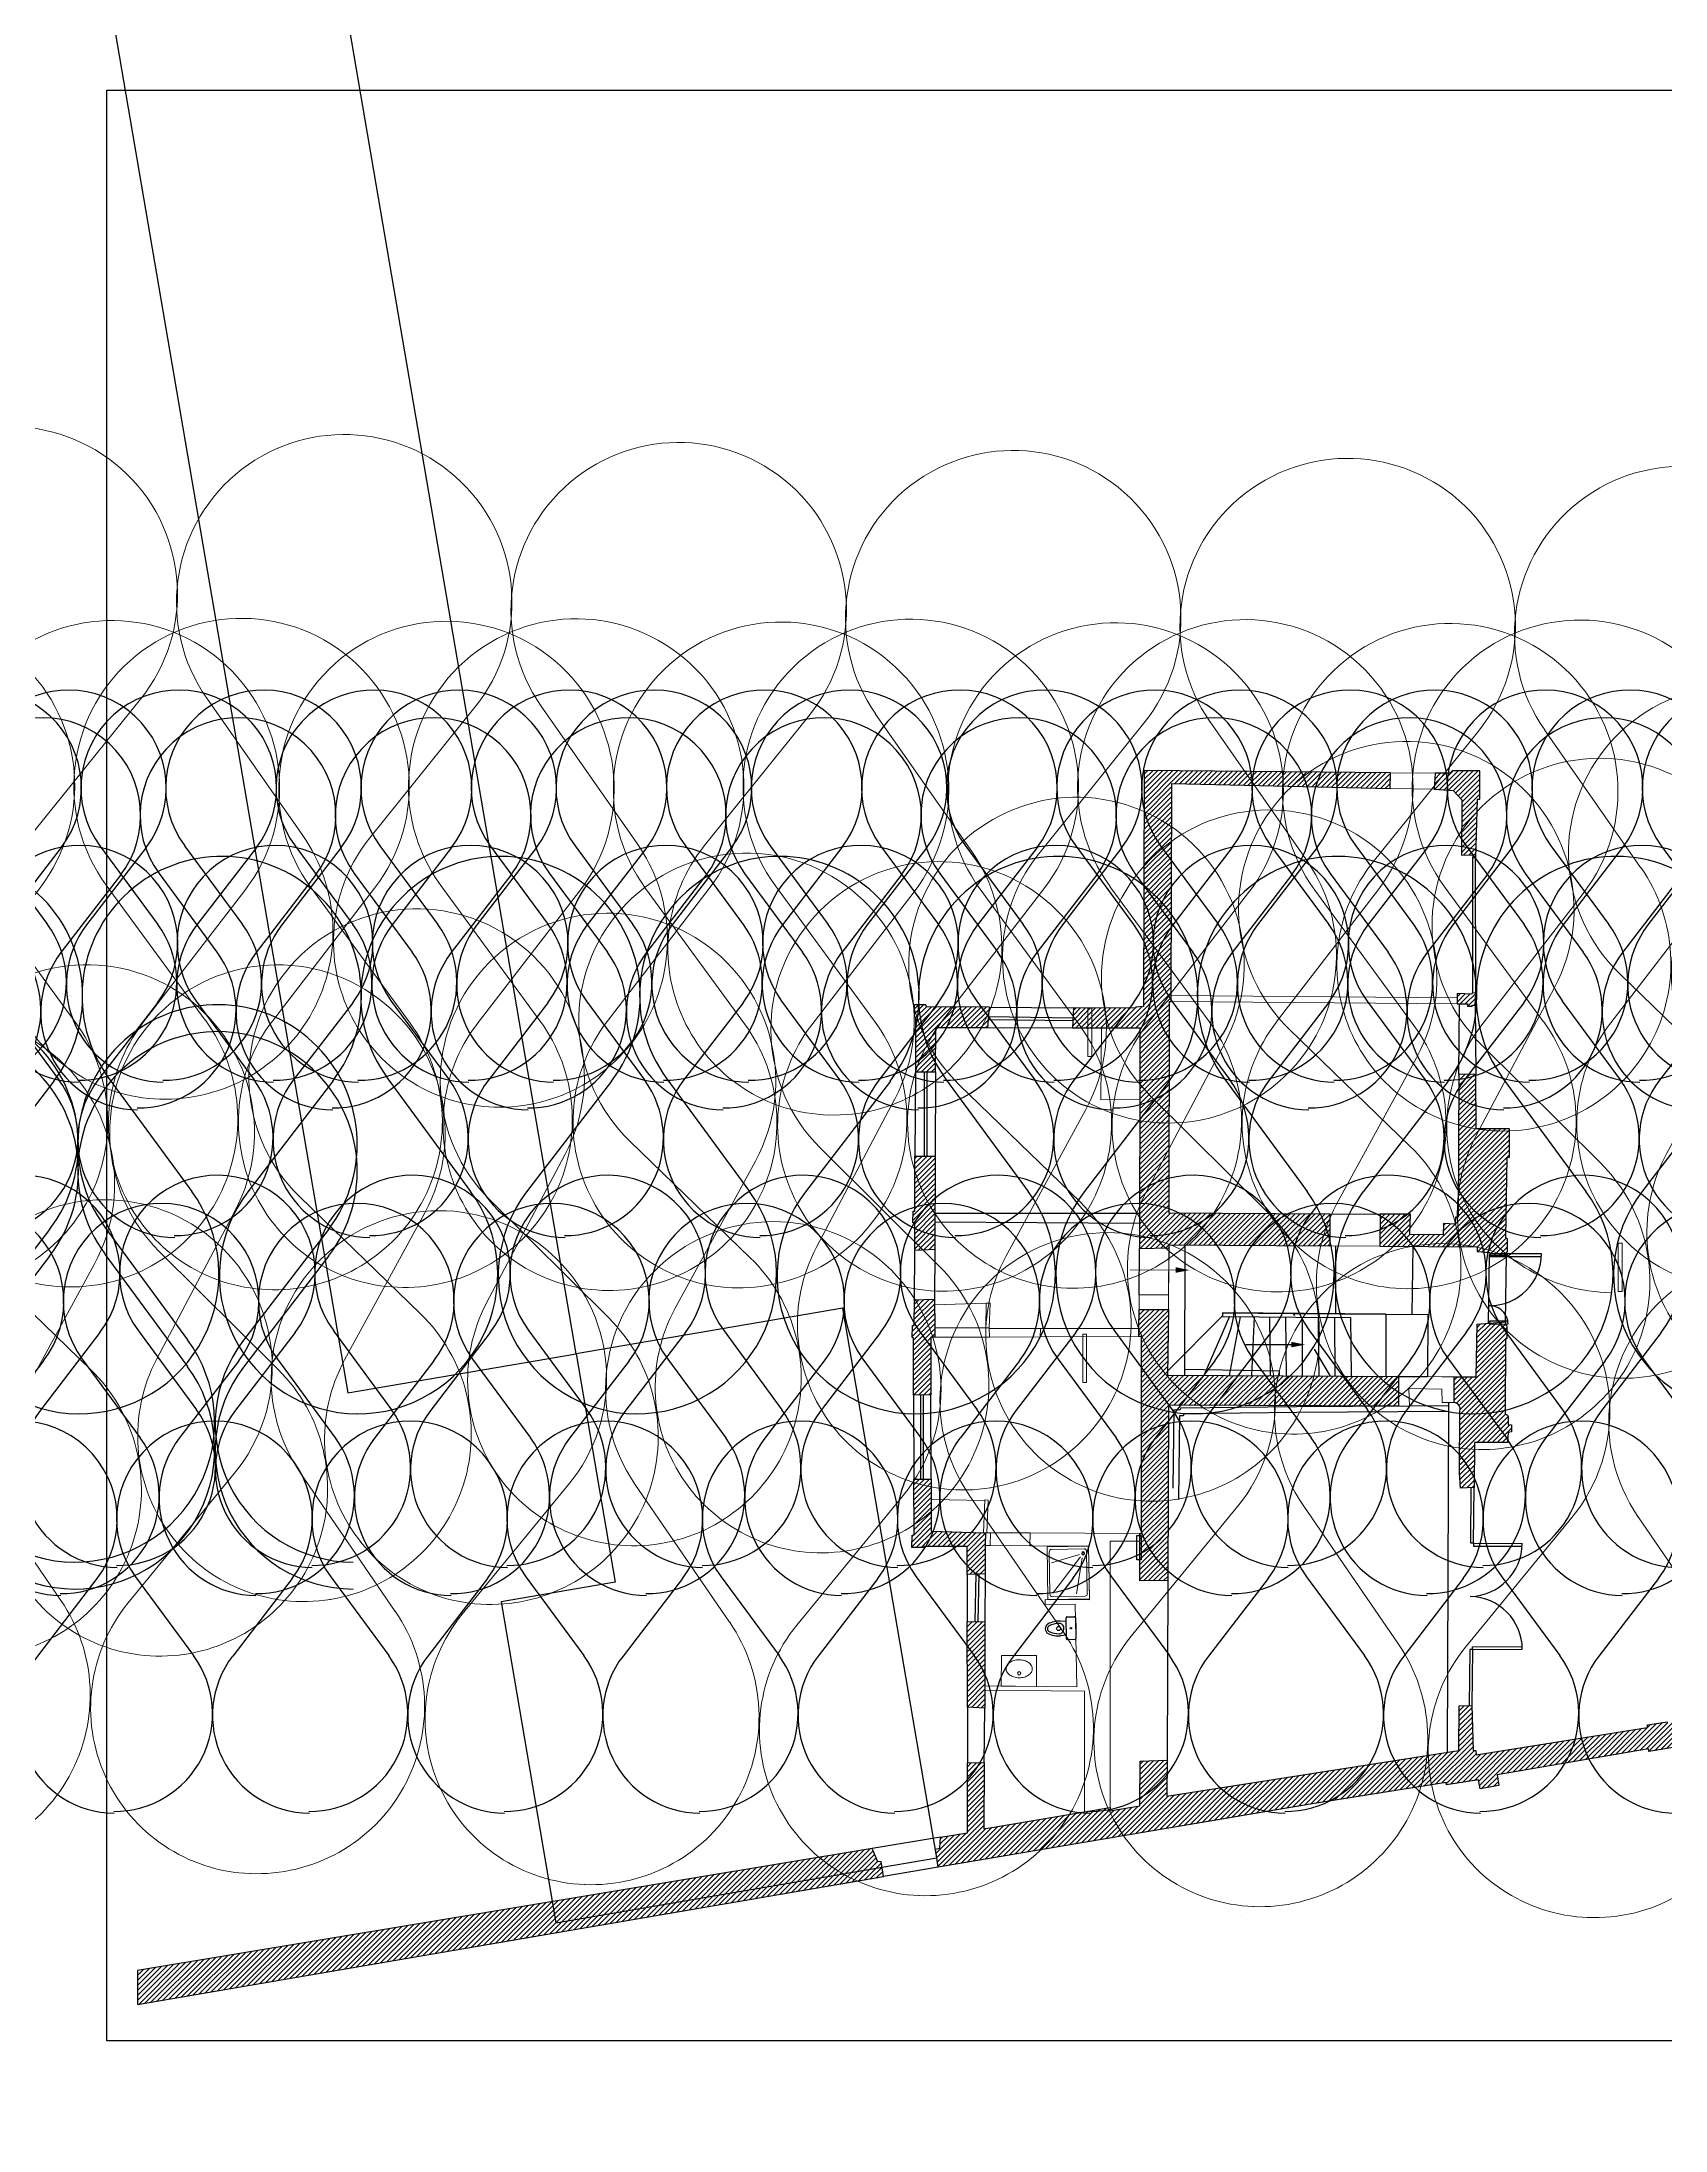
# Model space of a CAD drawing. Header units: metres. Extents: x -305 to 25519, y -357 to 67939.
# Drawn here: x 130.12 to 159.23, y 35.94 to 73.41 of the extents above; entities that cross this region are included whole.
import ezdxf
from ezdxf.enums import TextEntityAlignment as Align

# ---------------------------------------------------------------- set-up
doc = ezdxf.new("R2010")
doc.units = ezdxf.units.M
for name, pattern in [('CACHE', [9.525, 6.35, -3.175]), ('HIDDEN', [0.63, 0.28, -0.35]), ('PROJECTION', [0.3, 0.12, -0.18])]:
    doc.linetypes.add(name, pattern=pattern)
for name, color, linetype in [('010_mur', 2, 'Continuous'), ('020_cloi', 5, 'Continuous'), ('030_menuiserie', 1, 'Continuous'), ('051_plafonds', 4, 'Continuous'), ('070_trait-fin', 4, 'Continuous'), ('077_textes-1', 243, 'Continuous'), ('080_plomb-cvc', 225, 'Continuous'), ('097_traits-fins-005', 4, 'Continuous')]:
    doc.layers.add(name, color=color, linetype=linetype)
doc.layers.add('020_cloisons', color=5, linetype='Continuous', lineweight=5)
doc.layers.add('102_demol', color=10, linetype='Continuous', lineweight=5)
for name, color, linetype, plot in [('090_repères-axes', 230, 'Continuous', False), ('091_surfaces', 60, 'Continuous', False), ('092_surfaces projet', 60, 'Continuous', False)]:
    doc.layers.add(name, color=color, linetype=linetype, plot=plot)
doc.styles.add('BAT-DES', font='arial.ttf', dxfattribs={"width": 0.99, "height": 0.5})
doc.styles.add('clem', font='swissc.ttf')
doc.styles.add('GEO_PIE_DES', font='arial.ttf')
pattern_1 = [(45.214873, (-119.37397, -44.8247), (-0.045069355, 0.044732575), [])]

# ---------------------------------------------------------------- blocks, each defined once
blk = doc.blocks.new('*U1201')
for points in [[(0.05, -0.04218), (0.05, 0), (0, 0), (0, -0.07218), (0.035, -0.07218), (0.035, -0.04218)], [(0.065, -0.07218), (0.035, -0.07218), (0.035, -0.72068), (0.065, -0.72068)]]:
    blk.add_lwpolyline(points, close=True)
blk = doc.blocks.new('Murs porteurs selon geometre projet')
at = {"layer": '010_mur'}
h = blk.add_hatch(dxfattribs=at)
h.set_pattern_fill('ANSI31', color=4, scale=0.02, angle=0.2149)
h.set_pattern_definition(pattern_1)
edge = h.paths.add_edge_path()
edge.add_line((-29.564, 10.841), (-29.572, 14.641))
edge.add_line((-29.572, 14.641), (-29.538, 14.64))
edge.add_line((-29.538, 14.64), (-29.538, 14.75))
edge.add_line((-29.538, 14.75), (-29.541, 18.554))
edge.add_line((-29.541, 18.554), (-25.626, 18.476))
edge.add_line((-25.626, 18.476), (-25.621, 18.758))
edge.add_line((-25.621, 18.758), (-30.04, 18.782))
edge.add_line((-30.04, 18.782), (-30.035, 14.552))
edge.add_line((-30.035, 14.552), (-30.17, 14.54))
edge.add_line((-30.17, 14.54), (-30.176, 14.517))
edge.add_line((-30.176, 14.517), (-31.291, 14.522))
edge.add_line((-31.291, 14.522), (-31.31, 14.165))
edge.add_line((-31.31, 14.165), (-30.789, 14.166))
edge.add_line((-30.789, 14.166), (-30.1, 14.168))
edge.add_line((-30.1, 14.168), (-30.096, 12.878))
edge.add_line((-30.096, 12.878), (-30.091, 10.84))
edge.add_line((-30.091, 10.84), (-29.565, 10.841))
h = blk.add_hatch(dxfattribs=at)
h.set_pattern_fill('ANSI31', color=4, scale=0.02, angle=0.2149)
h.set_pattern_definition(pattern_1)
h.paths.add_polyline_path([(-24.34, 17.288), (-24.139, 17.296), (-24.14, 17.243), (-24.086, 17.239), (-24.061, 18.292), (-24.017, 18.293), (-24.021, 18.8), (-24.517, 18.799), (-24.55, 18.754), (-24.822, 18.757), (-24.836, 18.471), (-24.499, 18.445), (-24.341, 18.282)])
at = {"layer": '010_mur', "lineweight": 5}
h = blk.add_hatch(dxfattribs=at)
h.set_pattern_fill('ANSI31', color=4, scale=0.02, angle=0.2149)
h.set_pattern_definition(pattern_1)
h.paths.add_polyline_path([(-24.412, 14.804), (-24.413, 14.617), (-24.226, 14.617), (-24.226, 14.577), (-24.142, 14.576), (-24.141, 14.596), (-24.088, 14.593), (-24.079, 14.811), (-24.141, 14.816), (-24.146, 14.792)])
at = {"layer": '010_mur'}
h = blk.add_hatch(dxfattribs=at)
h.set_pattern_fill('ANSI31', color=4, scale=0.02, angle=0.2149)
h.set_pattern_definition(pattern_1)
h.paths.add_polyline_path([(-34.122, 13.361), (-33.758, 13.363), (-33.757, 14.161), (-32.824, 14.162), (-32.797, 14.527), (-33.928, 14.532), (-33.939, 14.568), (-34.15, 14.564), (-34.15, 14.346), (-34.121, 14.343)])
h = blk.add_hatch(dxfattribs=at)
h.set_pattern_fill('ANSI31', color=4, scale=0.02, angle=0.2149)
h.set_pattern_definition(pattern_1)
h.paths.add_polyline_path([(-26.681, 10.27), (-26.681, 10.84), (-29.565, 10.841), (-30.091, 10.84), (-30.09, 10.206), (-29.557, 10.222), (-29.556, 10.277)])
h.paths.add_polyline_path([(-25.779, 10.839), (-25.779, 10.266), (-24.033, 10.26), (-24.034, 10.179), (-23.811, 10.161), (-23.813, 10.11), (-23.51, 10.113), (-23.509, 10.157), (-23.489, 10.176), (-23.49, 10.397), (-23.522, 10.424), (-23.506, 11.866), (-23.461, 11.871), (-23.462, 12.38), (-24.061, 12.379), (-24.073, 13.35), (-24.376, 13.355), (-24.381, 10.792), (-24.428, 10.794), (-24.431, 10.666), (-24.643, 10.676), (-24.649, 10.476), (-25.246, 10.476), (-25.233, 10.841)])
h = blk.add_hatch(dxfattribs=at)
h.set_pattern_fill('ANSI31', color=4, scale=0.02, angle=0.2149)
h.set_pattern_definition(pattern_1)
h.paths.add_polyline_path([(-34.122, 10.158), (-34.122, 10.651), (-34.158, 10.652), (-34.151, 10.86), (-34.124, 10.862), (-34.123, 11.851), (-33.76, 11.85), (-33.762, 10.176)])
h = blk.add_hatch(dxfattribs=at)
h.set_pattern_fill('ANSI31', color=4, scale=0.02, angle=0.2149)
h.set_pattern_definition(pattern_1)
h.paths.add_polyline_path([(-33.757, 8.602), (-33.757, 8.77), (-33.763, 9.284), (-34.124, 9.269), (-34.124, 8.81), (-34.154, 8.809), (-34.164, 8.593), (-34.14, 8.591), (-34.133, 7.559), (-33.82, 7.569), (-33.826, 8.601)])
h = blk.add_hatch(dxfattribs=at)
h.set_pattern_fill('ANSI31', color=4, scale=0.02, angle=0.2149)
h.set_pattern_definition(pattern_1)
edge = h.paths.add_edge_path()
edge.add_line((-24.439, 7.927), (-24.044, 7.926))
edge.add_line((-24.044, 7.926), (-24.032, 8.873))
edge.add_line((-24.032, 8.873), (-23.523, 8.915))
edge.add_line((-23.523, 8.915), (-23.524, 8.869))
edge.add_line((-23.524, 8.869), (-23.499, 8.845))
edge.add_line((-23.499, 8.845), (-23.496, 8.618))
edge.add_line((-23.496, 8.618), (-23.521, 8.601))
edge.add_line((-23.521, 8.601), (-23.524, 7.274))
edge.add_arc((-23.49, 7.29), 0.0371, -155.62, -103.1633)
edge.add_arc((-23.507, 7.218), 0.0364, -0.6892, 76.8367, ccw=False)
edge.add_line((-23.47, 7.218), (-23.468, 7.074))
edge.add_line((-23.468, 7.074), (-23.408, 7.067))
edge.add_line((-23.408, 7.067), (-23.41, 6.942))
edge.add_line((-23.41, 6.942), (-23.47, 6.933))
edge.add_line((-23.47, 6.933), (-23.476, 6.751))
edge.add_line((-23.476, 6.751), (-24.072, 6.752))
edge.add_line((-24.072, 6.752), (-24.076, 5.944))
edge.add_line((-24.076, 5.944), (-24.317, 5.932))
edge.add_line((-24.317, 5.932), (-24.337, 6.205))
edge.add_line((-24.337, 6.205), (-24.334, 7.318))
edge.add_arc((-24.451, 7.347), 0.121, -13.8731, 83.5219)
edge.add_line((-24.437, 7.467), (-24.439, 7.927))
h.paths.add_polyline_path([(-30.034, 5.095), (-30.049, 8.63), (-30.094, 8.63), (-30.095, 8.772), (-30.094, 9.112), (-29.568, 9.113), (-29.582, 7.937), (-25.436, 7.929), (-25.434, 7.396), (-28.674, 7.397), (-29.561, 7.397), (-29.562, 4.251), (-30.062, 4.248), (-30.065, 4.957), (-30.066, 5.095)])
h = blk.add_hatch(dxfattribs=at)
h.set_pattern_fill('ANSI31', color=4, scale=0.02, angle=0.2149)
h.set_pattern_definition(pattern_1)
h.paths.add_polyline_path([(-32.836, 5.097), (-32.84, 4.87), (-32.839, 4.359), (-33.158, 4.348), (-33.161, 4.849), (-33.938, 4.849), (-33.94, 4.827), (-34.151, 4.829), (-34.146, 5.052), (-34.115, 5.053), (-34.122, 6.056), (-33.811, 6.054), (-33.805, 5.125), (-32.871, 5.096)])
at = {"layer": '010_mur', "lineweight": 5}
h = blk.add_hatch(dxfattribs=at)
h.set_pattern_fill('ANSI31', color=4, scale=0.02, angle=0.2149)
h.set_pattern_definition(pattern_1)
h.paths.add_polyline_path([(-32.833, 2.275), (-32.835, 1.951), (-33.147, 1.965), (-33.154, 3.502), (-32.838, 3.502), (-32.836, 2.349)])
at = {"layer": '010_mur'}
h = blk.add_hatch(dxfattribs=at)
h.set_pattern_fill('ANSI31', color=4, scale=0.02, angle=0.2149)
h.set_pattern_definition(pattern_1)
h.paths.add_polyline_path([(-11.599, 2.855), (-20.488, 1.338), (-20.491, 1.29), (-20.921, 1.22), (-20.932, 1.268), (-23.643, 0.789), (-23.611, 0.595), (-23.948, 0.535), (-23.976, 0.696), (-24.551, 0.603), (-24.557, 0.646), (-26.922, 0.262), (-33.659, -0.903), (-33.707, -0.584), (-33.628, -0.567), (-33.617, -0.37), (-33.137, -0.289), (-33.143, 0.967), (-32.839, 0.974), (-32.845, -0.215), (-30.582, 0.175), (-30.582, 0.116), (-30.047, 0.208), (-30.044, 1.011), (-29.563, 1.029), (-29.563, 0.385), (-24.331, 1.224), (-24.33, 2.022), (-24.099, 2.032), (-24.071, 1.224), (-24.026, 1.223), (-24.02, 1.146), (-20.946, 1.65), (-20.949, 1.693), (-20.588, 1.751), (-20.582, 1.716), (-11.632, 3.244)])
at = {"layer": '010_mur', "lineweight": 5}
h = blk.add_hatch(dxfattribs=at)
h.set_pattern_fill('ANSI31', color=4, scale=0.02, angle=0.2149)
h.set_pattern_definition([(45.21487, (-119.37397, -44.8247), (-0.045069355, 0.044732575), [])])
h.paths.add_polyline_path([(-48.008, -2.812), (-48.006, -3.424), (-34.638, -1.075), (-34.681, -0.81), (-34.742, -0.816), (-34.846, -0.578)])
at = {"flags": 128}
blk.add_lwpolyline([(-33.763, 9.284), (-33.763, 9.242)], dxfattribs=at)
at = {"linetype": 'CACHE', "flags": 128}
for points in [[(-33.617, -0.37), (-34.846, -0.578)], [(-33.659, -0.903), (-34.638, -1.075)]]:
    blk.add_lwpolyline(points, dxfattribs=at)
at = {"layer": '010_mur', "flags": 128}
for points in [[(-29.564, 10.841), (-29.572, 14.641), (-29.538, 14.64), (-29.538, 14.75), (-29.541, 18.554), (-25.626, 18.476), (-25.621, 18.758), (-30.04, 18.782), (-30.035, 14.552), (-30.17, 14.54), (-30.176, 14.517), (-31.291, 14.522), (-31.31, 14.165), (-30.789, 14.166), (-30.1, 14.168), (-30.096, 12.878), (-30.091, 10.84)], [(-25.779, 10.265), (-24.033, 10.26), (-24.034, 10.179), (-23.811, 10.161), (-23.813, 10.11), (-23.51, 10.113), (-23.509, 10.157), (-23.489, 10.176), (-23.49, 10.397), (-23.522, 10.424), (-23.506, 11.866), (-23.461, 11.871), (-23.462, 12.38), (-24.061, 12.379), (-24.073, 13.35), (-24.376, 13.355), (-24.381, 10.792), (-24.428, 10.794), (-24.431, 10.666), (-24.643, 10.676), (-24.649, 10.476), (-25.246, 10.476), (-25.233, 10.841), (-25.779, 10.839)], [(-34.122, 10.158), (-34.122, 10.651), (-34.158, 10.652), (-34.151, 10.86), (-34.124, 10.862), (-34.123, 11.851), (-33.76, 11.85), (-33.762, 10.176), (-34.122, 10.158)], [(-30.091, 10.84), (-30.09, 10.206), (-29.557, 10.222)], [(-26.679, 10.839), (-29.565, 10.841)], [(-26.679, 10.839), (-26.679, 10.268)], [(-25.779, 10.839), (-25.779, 10.265)], [(-29.557, 10.222), (-29.556, 10.277), (-26.679, 10.268)], [(-34.133, 7.559), (-34.14, 8.591), (-34.164, 8.593), (-34.154, 8.809), (-34.124, 8.81), (-34.124, 9.269), (-33.763, 9.284), (-33.757, 8.77), (-33.757, 8.602), (-33.826, 8.601)], [(-30.034, 5.095), (-30.049, 8.63), (-30.094, 8.63), (-30.095, 8.772), (-30.094, 9.112), (-29.568, 9.113), (-29.582, 7.937), (-25.436, 7.929), (-25.434, 7.396), (-29.561, 7.397), (-29.562, 4.251), (-30.062, 4.248), (-30.065, 4.957), (-30.066, 5.095), (-30.034, 5.095)], [(-33.826, 8.601), (-33.82, 7.569), (-34.133, 7.559)], [(-29.566, 5.12), (-29.561, 5.12)], [(-32.833, 2.275), (-32.835, 1.951), (-33.147, 1.965), (-33.154, 3.502), (-32.838, 3.502), (-32.836, 2.349), (-32.833, 2.275)], [(-20.491, 1.29), (-20.921, 1.22), (-20.932, 1.268), (-23.643, 0.789), (-23.611, 0.595), (-23.948, 0.535), (-23.976, 0.696), (-24.551, 0.603), (-24.557, 0.646), (-26.922, 0.262), (-33.659, -0.903), (-33.707, -0.584), (-33.628, -0.567), (-33.617, -0.37), (-33.137, -0.289), (-33.143, 0.967), (-32.839, 0.974), (-32.845, -0.215), (-30.582, 0.175), (-30.582, 0.116), (-30.047, 0.208), (-30.044, 1.011), (-29.563, 1.029), (-29.563, 0.385), (-24.331, 1.224), (-24.33, 2.022), (-24.099, 2.032), (-24.071, 1.224), (-24.026, 1.223), (-24.02, 1.146), (-20.946, 1.65), (-20.949, 1.693), (-20.588, 1.751)], [(-48.008, -2.812), (-48.006, -3.424), (-34.638, -1.075), (-34.681, -0.81), (-34.742, -0.816), (-34.846, -0.578), (-48.008, -2.812)]]:
    blk.add_lwpolyline(points, dxfattribs=at)
for points in [[(-24.34, 17.288), (-24.139, 17.296), (-24.14, 17.243), (-24.086, 17.239), (-24.061, 18.292), (-24.017, 18.293), (-24.021, 18.8), (-24.517, 18.799), (-24.55, 18.754), (-24.822, 18.757), (-24.836, 18.471), (-24.499, 18.445), (-24.341, 18.282)], [(-24.412, 14.804), (-24.413, 14.617), (-24.226, 14.617), (-24.226, 14.577), (-24.142, 14.576), (-24.141, 14.596), (-24.088, 14.593), (-24.079, 14.811), (-24.141, 14.816), (-24.146, 14.792)], [(-34.122, 13.361), (-33.758, 13.363), (-33.757, 14.161), (-32.824, 14.162), (-32.797, 14.527), (-33.928, 14.532), (-33.939, 14.568), (-34.15, 14.564), (-34.15, 14.346), (-34.121, 14.343)], [(-32.836, 5.097), (-32.84, 4.87), (-32.839, 4.359), (-33.158, 4.348), (-33.161, 4.849), (-33.938, 4.849), (-33.94, 4.827), (-34.151, 4.829), (-34.146, 5.052), (-34.115, 5.053), (-34.122, 6.056), (-33.811, 6.054), (-33.805, 5.125), (-32.871, 5.096)]]:
    blk.add_lwpolyline(points, close=True, dxfattribs=at)
blk.add_lwpolyline([(-24.439, 7.927), (-24.044, 7.926), (-24.032, 8.873), (-23.523, 8.915), (-23.524, 8.869), (-23.499, 8.845), (-23.496, 8.618), (-23.521, 8.601), (-23.524, 7.274, 0.232968), (-23.499, 7.253, -0.351792), (-23.47, 7.218), (-23.468, 7.074), (-23.408, 7.067), (-23.41, 6.942), (-23.47, 6.933), (-23.476, 6.751), (-24.072, 6.752), (-24.076, 5.944), (-24.317, 5.932), (-24.337, 6.205), (-24.334, 7.318, 0.452542), (-24.437, 7.467)], format="xyb", close=True, dxfattribs=at)
at = {"layer": '020_cloi', "flags": 128}
for points in [[(-25.671, 9.046), (-28.595, 9.06), (-28.595, 8.993), (-27.284, 8.986)], [(-28.595, 9.06), (-27.324, 9.054)]]:
    blk.add_lwpolyline(points, dxfattribs=at)
at = {"layer": '020_cloi', "linetype": 'HIDDEN', "ltscale": 2}
blk.add_lwpolyline([(-26.657, 7.931), (-27.324, 9.053)], dxfattribs=at)
at = {"layer": '030_menuiserie', "flags": 128}
for points in [[(-24.132, 14.815), (-24.14, 17.243)], [(-24.079, 14.811), (-24.09, 17.24)], [(-31.303, 14.285), (-32.814, 14.303)], [(-31.303, 14.335), (-32.813, 14.353)], [(-33.955, 11.85), (-33.959, 13.362)], [(-33.905, 11.85), (-33.909, 13.362)], [(-33.996, 6.055), (-34.002, 7.565)], [(-33.946, 6.055), (-33.952, 7.565)], [(-33.001, 4.356), (-33.016, 3.503)], [(-32.951, 4.355), (-32.966, 3.502)]]:
    blk.add_lwpolyline(points, dxfattribs=at)
at = {"layer": '030_menuiserie'}
blk.add_lwpolyline([(-23.481, 8.928), (-23.807, 8.926), (-23.807, 8.876), (-23.477, 8.878, 0.414214), (-23.808, 9.206, 0.414214), (-22.881, 10.14), (-23.811, 10.136), (-23.811, 10.086), (-22.881, 10.09)], format="xyb", dxfattribs=at)
at = {"layer": '051_plafonds', "linetype": 'CACHE', "flags": 128}
for points in [[(-33.761, 10.83), (-30.091, 10.84)], [(-30.091, 10.657), (-33.761, 10.664)], [(-26.566, 9.05), (-26.571, 10.268)], [(-25.191, 10.264), (-25.201, 9.044)], [(-25.671, 9.046), (-24.915, 9.042)], [(-24.915, 9.042), (-24.917, 7.928)], [(-27.284, 8.986), (-26.303, 8.981)], [(-27.173, 8.985), (-27.171, 8.797)], [(-26.883, 8.984), (-26.873, 8.294)], [(-26.587, 8.983), (-26.578, 7.931)], [(-26.303, 8.981), (-26.287, 7.93)], [(-25.436, 7.929), (-24.917, 7.928)], [(-24.539, 7.466), (-24.541, 1.19)]]:
    blk.add_lwpolyline(points, dxfattribs=at)
for points in [[(-24.539, 7.305), (-27.258, 7.277), (-29.28, 7.244), (-29.303, 7.207), (-29.363, 7.21), (-29.39, 4.234, -0.414363), (-29.531, 4.112), (-30.193, 4.115), (-30.192, 4.247)], [(-24.54, 7.407), (-25.24, 7.395), (-27.259, 7.379), (-29.337, 7.345), (-29.358, 7.312), (-29.464, 7.317), (-29.492, 4.24, -0.416183), (-29.525, 4.215), (-30.09, 4.217), (-30.09, 4.247), (-30.192, 4.247)]]:
    blk.add_lwpolyline(points, format="xyb", dxfattribs=at)
at = {"layer": '070_trait-fin', "linetype": 'CACHE'}
for p, q in [((-24.143, 3.034), (-23.199, 3.043)), ((-24.093, 3.085), (-23.2, 3.093))]:
    blk.add_line(p, q, dxfattribs=at)
at = {"layer": '070_trait-fin', "linetype": 'CACHE', "flags": 128}
for points in [[(-24.376, 13.355), (-24.37, 14.617)], [(-24.088, 14.593), (-24.073, 13.35)], [(-34.124, 9.269), (-34.122, 10.158)], [(-33.762, 10.176), (-33.763, 9.284)], [(-30.094, 9.378), (-30.09, 10.206)], [(-29.267, 7.936), (-29.274, 10.277)], [(-23.828, 8.89), (-23.813, 10.11)], [(-23.523, 8.915), (-23.51, 10.113)], [(-27.573, 7.933), (-27.572, 8.019), (-29.267, 8.038)], [(-29.562, 4.251), (-29.563, 1.029)], [(-33.147, 1.965), (-33.143, 0.967)], [(-32.839, 0.974), (-32.835, 1.951)]]:
    blk.add_lwpolyline(points, dxfattribs=at)
at = {"layer": '070_trait-fin'}
for points in [[(-32.797, 14.527), (-31.291, 14.522)], [(-34.122, 13.361), (-34.123, 11.851)], [(-33.158, 4.348), (-33.154, 3.502)]]:
    blk.add_lwpolyline(points, dxfattribs=at)
at = {"layer": '070_trait-fin', "color": 7, "true_color": 0xffffff}
for points in [[(-32.824, 14.162), (-31.31, 14.165)], [(-33.758, 13.363), (-33.76, 11.85)], [(-33.811, 6.054), (-33.82, 7.569)], [(-32.839, 4.359), (-32.838, 3.502)]]:
    blk.add_lwpolyline(points, dxfattribs=at)
at = {"layer": '070_trait-fin', "flags": 128}
for points in [[(-28.595, 9.005), (-29.581, 8.011)], [(-29.581, 8.011), (-28.595, 9.005)], [(-28.473, 8.992), (-28.929, 7.935)], [(-28.283, 8.991), (-28.476, 7.935)], [(-28.027, 8.99), (-28.072, 7.934)], [(-27.757, 8.988), (-27.741, 7.933)], [(-27.469, 8.987), (-27.454, 7.933)], [(-27.171, 8.797), (-27.163, 7.932)], [(-28.179, 8.495), (-27.362, 8.494)], [(-26.873, 8.294), (-26.867, 7.932)], [(-34.133, 7.559), (-34.122, 6.056)]]:
    blk.add_lwpolyline(points, dxfattribs=at)
blk.add_lwpolyline([(-27.362, 8.494, 0.1, 0, 0), (-27.109, 8.494, 0, 0, 0)], format="xyseb", dxfattribs=at)
at = {"layer": '070_trait-fin', "linetype": 'CACHE'}
for points in [[(-24.132, 4.942), (-24.126, 5.945)], [(-24.082, 4.942), (-24.076, 5.944)], [(-24.082, 4.942), (-24.132, 4.942)], [(-24.082, 4.942), (-23.206, 4.94)], [(-24.082, 4.942), (-24.082, 4.892)], [(-24.082, 4.892), (-23.206, 4.89)], [(-24.143, 3.034), (-24.149, 2.033)], [(-24.093, 3.035), (-24.143, 3.034)], [(-24.093, 3.035), (-24.099, 2.032)], [(-24.093, 3.035), (-24.094, 3.085)]]:
    blk.add_lwpolyline(points, dxfattribs=at)
for centre, start, end in [((-24.161, 4.942), -88.6224, -0.1188), ((-24.153, 3.034), 0.5485, 89.0522)]:
    blk.add_arc(centre, 0.954, start, end, dxfattribs=at)
at = {"layer": '092_surfaces projet', "linetype": 'CACHE', "flags": 128}
blk.add_lwpolyline([(-27.324, 9.054), (-25.671, 9.046), (-25.666, 7.929)], dxfattribs=at)
at = {"layer": '092_surfaces projet'}
blk.add_lwpolyline([(-24.439, 7.927), (-24.044, 7.926), (-24.032, 8.873), (-23.523, 8.915), (-23.524, 8.869), (-23.499, 8.845), (-23.496, 8.618), (-23.521, 8.601), (-23.524, 7.274, 0.232968), (-23.499, 7.253, -0.351792), (-23.47, 7.218), (-23.468, 7.074), (-23.408, 7.067), (-23.41, 6.942), (-23.47, 6.933), (-23.476, 6.751), (-24.072, 6.752), (-24.076, 5.944), (-24.317, 5.932), (-24.337, 6.205), (-24.334, 7.318, 0.452542), (-24.437, 7.467)], format="xyb", close=True, dxfattribs=at)
at = {"layer": '102_demol'}
for p, q in [((-31.727, 4.849), (-30.984, 4.864)), ((-31.708, 3.905), (-31.727, 4.849)), ((-31.673, 4.004), (-31.689, 4.752)), ((-31.649, 4.804), (-31.06, 4.816)), ((-31.145, 4.712), (-31.648, 4.561)), ((-31.127, 4.674), (-31.621, 4.02)), ((-31.097, 4.653), (-31.195, 4.009)), ((-31.018, 4.766), (-31.003, 4.018)), ((-30.984, 4.864), (-30.964, 3.921)), ((-30.964, 3.921), (-31.708, 3.905)), ((-31.042, 3.965), (-31.632, 3.953)), ((-32.539, 2.899), (-32.541, 2.347)), ((-31.909, 2.896), (-32.539, 2.899)), ((-31.911, 2.344), (-31.909, 2.896)), ((-32.541, 2.347), (-31.911, 2.344))]:
    blk.add_line(p, q, dxfattribs=at)
at = {"layer": '102_demol', "linetype": 'ByBlock', "lineweight": -2}
for p, q in [((-31.381, 3.509), (-31.49, 3.517)), ((-31.374, 3.2), (-31.383, 3.576)), ((-31.367, 3.592), (-31.23, 3.595)), ((-31.213, 3.58), (-31.209, 3.392)), ((-31.209, 3.392), (-31.204, 3.204)), ((-31.375, 3.265), (-31.483, 3.253)), ((-31.22, 3.187), (-31.357, 3.184))]:
    blk.add_line(p, q, dxfattribs=at)
at = {"layer": '102_demol', "linetype": 'CACHE', "flags": 128}
for points in [[(-25.621, 18.758), (-24.822, 18.757)], [(-24.836, 18.471), (-25.626, 18.476)], [(-29.566, 9.378), (-29.557, 10.222)], [(-32.837, 9.215), (-33.762, 9.182)], [(-31.86, 8.766), (-32.779, 8.763)], [(-31.865, 8.616), (-32.776, 8.609)], [(-32.85, 5.679), (-33.809, 5.691)], [(-32.033, 5.097), (-32.745, 5.098)], [(-32.036, 4.867), (-32.751, 4.869)]]:
    blk.add_lwpolyline(points, dxfattribs=at)
at = {"layer": '102_demol', "flags": 128}
for points in [[(-24.413, 14.726), (-24.413, 14.726), (-29.538, 14.75)], [(-29.538, 14.64), (-24.413, 14.617)], [(-30.096, 12.878), (-30.796, 12.873), (-30.789, 14.166)], [(-30.09, 10.206), (-30.094, 9.378)], [(-29.567, 10.222), (-29.566, 9.378)], [(-30.259, 9.824), (-29.443, 9.824)], [(-32.779, 8.772), (-32.767, 9.218), (-32.837, 9.215), (-32.841, 8.774)], [(-33.757, 8.77), (-32.841, 8.774), (-32.779, 8.772), (-32.779, 8.763), (-32.776, 8.609), (-33.757, 8.602)], [(-30.094, 8.63), (-31.865, 8.616), (-31.86, 8.766), (-30.095, 8.772)], [(-32.871, 5.096), (-32.849, 5.688), (-32.785, 5.685), (-32.807, 5.098)], [(-32.836, 5.097), (-32.807, 5.098), (-32.745, 5.098), (-32.751, 4.869), (-32.84, 4.87)], [(-32.836, 2.349), (-31.183, 2.341), (-31.219, 3.824), (-31.758, 3.817), (-31.76, 3.903), (-30.964, 3.9), (-30.984, 4.864), (-32.036, 4.867), (-32.033, 5.097)], [(-32.033, 5.097), (-30.066, 5.095)], [(-30.065, 4.957), (-30.597, 4.955), (-30.592, 4.244), (-30.582, 0.175)], [(-31.04, 0.096), (-31.05, 2.259), (-32.833, 2.275)]]:
    blk.add_lwpolyline(points, dxfattribs=at)
at = {"layer": '102_demol'}
for points in [[(-26.682, 10.836), (-25.782, 10.839)], [(-26.678, 10.27), (-25.779, 10.265)], [(-30.094, 9.112), (-30.094, 9.378), (-29.566, 9.378), (-29.568, 9.113)], [(-25.251, 7.928), (-25.436, 7.929)], [(-25.251, 7.928), (-24.66, 7.927)], [(-24.66, 7.927), (-24.439, 7.927)], [(-25.252, 7.715), (-25.24, 7.395), (-25.434, 7.396)], [(-24.659, 7.704), (-25.252, 7.715)]]:
    blk.add_lwpolyline(points, dxfattribs=at)
at = {"layer": '102_demol', "flags": 128}
blk.add_lwpolyline([(-29.443, 9.824, 0.1, 0, 0), (-29.19, 9.824, 0, 0, 0)], format="xyseb", dxfattribs=at)
at = {"layer": '102_demol'}
blk.add_lwpolyline([(-24.659, 7.704), (-24.655, 7.465), (-24.468, 7.467, -0.06427), (-24.437, 7.467)], format="xyb", dxfattribs=at)
for centre, major_axis, ratio, start_param, end_param in [((-31.648, 4.753), (0.0011, -0.0516), 0.788136, 3.141593, 4.712389), ((-31.059, 4.765), (0.0011, -0.0516), 0.788136, 1.570797, 3.141593), ((-31.633, 4.005), (0.0011, -0.0516), 0.788136, 4.712389, 6.283185), ((-31.043, 4.017), (0.0011, -0.0516), 0.788136, 6.283185, 1.570796), ((-32.368, 2.66), (-0.0004, -0.0992), 0.869565, 4.712389, 5.319945), ((-32.368, 2.66), (-0.0004, -0.0992), 0.869565, 4.104833, 4.712389), ((-32.297, 2.603), (-0.001, -0.199), 0.869565, 3.678877, 4.104833), ((-32.251, 2.512), (-0.001, -0.304), 0.869565, 3.383525, 3.678877), ((-32.221, 2.368), (-0.002, -0.452), 0.869565, 3.141593, 3.383525), ((-32.221, 2.368), (-0.002, -0.452), 0.869565, 2.899661, 3.141593), ((-32.189, 2.512), (-0.001, -0.304), 0.869565, 2.604308, 2.89966), ((-32.142, 2.602), (-0.001, -0.199), 0.869565, 2.178352, 2.604308), ((-32.071, 2.659), (-0.0004, -0.0992), 0.869565, 1.570796, 2.178352), ((-32.071, 2.659), (-0.0004, -0.0992), 0.869565, 0.963241, 1.570796), ((-32.297, 2.716), (-0.001, -0.199), 0.869565, 5.319945, 5.7459), ((-32.25, 2.807), (-0.001, -0.304), 0.869565, 5.7459, 6.041253), ((-32.218, 2.95), (-0.002, -0.452), 0.869565, 6.041253, 0), ((-32.218, 2.95), (-0.002, -0.452), 0.869565, 6.283185, 0.241932), ((-32.188, 2.807), (-0.001, -0.304), 0.869565, 0.241932, 0.537285), ((-32.141, 2.716), (-0.001, -0.199), 0.869565, 0.537285, 0.963241)]:
    blk.add_ellipse(centre, major_axis=major_axis, ratio=ratio, start_param=start_param, end_param=end_param, dxfattribs=at)
for centre, major_axis, ratio in [((-31.082, 4.735), (0.0006, -0.031), 0.788136), ((-31.082, 4.735), (0.0004, -0.0192), 0.788136), ((-32.22, 2.578), (-0.0001, -0.0313), 0.869565)]:
    blk.add_ellipse(centre, major_axis=major_axis, ratio=ratio, dxfattribs=at)
at = {"layer": '102_demol', "linetype": 'ByBlock', "lineweight": -2}
for centre, major_axis, start_param, end_param in [((-31.66, 3.381), (-0.096, 0.0021), 5.245065, 0.049726), ((-31.66, 3.38), (-0.096, 0.0021), 0.043142, 1.130989), ((-31.66, 3.381), (-0.0012, -0.056), 3.674268, 4.764466), ((-31.66, 3.38), (-0.056, 0.0012), 0.040791, 1.130989), ((-31.506, 3.104), (-0.009, -0.413), 3.12506, 3.67427), ((-31.506, 3.104), (-0.373, 0.008), 4.73902, 5.245067), ((-31.507, 3.397), (-0.0018, -0.08), 2.529122, 3.168224), ((-31.516, 3.384), (-0.0021, -0.096), 1.61723, 2.529122), ((-31.516, 3.384), (-0.0021, -0.096), 0.705339, 1.61723), ((-31.367, 3.576), (-0.0004, -0.016), 3.188027, 4.758823), ((-31.229, 3.579), (-0.0004, -0.016), 1.61723, 3.188027), ((-31.519, 3.664), (-0.413, 0.009), 1.130987, 1.680197), ((-31.519, 3.664), (-0.373, 0.008), 1.130987, 1.637033), ((-31.506, 3.371), (-0.0018, -0.08), 0.066237, 0.705339), ((-31.358, 3.2), (-0.016, 0.0004), 0.046434, 1.617231), ((-31.22, 3.203), (-0.016, 0.0004), 1.617231, 3.188027)]:
    blk.add_ellipse(centre, major_axis=major_axis, ratio=1, start_param=start_param, end_param=end_param, dxfattribs=at)
for centre, major_axis in [((-31.516, 3.384), (-0.036, 0.0008)), ((-31.294, 3.389), (-0.012, 0.0003))]:
    blk.add_ellipse(centre, major_axis=major_axis, ratio=1, dxfattribs=at)
at = {"layer": '030_menuiserie', "xscale": 138.550195075006, "yscale": 138.550195075006, "zscale": 138.550195075006, "rotation": 189.9168593396885}
blk.add_blockref('*U1201', (-33.685, -0.736), dxfattribs=at)
at = {"extrusion": (-0.123339, 0.306778, 0.943756), "style": 'GEO_PIE_DES', "oblique": 358.6602, "width": 0.853825}
blk.add_text('Rue                     Paul                  Démange', height=0.00423, rotation=167.4028, dxfattribs=at).set_placement((26.791, -8.446, 2.725), align=Align.MIDDLE_CENTER)
at = {"layer": '077_textes-1', "style": 'clem'}
for s, p in [('Hsp: 2.24', (-24.507, 9.533)), ('H<1.80', (-25.775, 8.528)), ('Hspo:2.75', (-24.453, 4.684))]:
    blk.add_text(s, height=0.0012, rotation=90, dxfattribs=at).set_placement(p, align=Align.MIDDLE_CENTER)
at = {"layer": '077_textes-1', "style": 'BAT-DES', "width": 0.99}
for s, p in [('RDC', (-28.19, 8.253)), ('R+1', (-26.92, 8.304))]:
    blk.add_text(s, height=0.0015, rotation=90.1721, dxfattribs=at).set_placement(p)
at = {"layer": '091_surfaces', "style": 'clem'}
for s, p in [('Local maintenance', (-26.966, 16.83)), ('19.2m²', (-26.964, 16.624)), ('Hsp: 3.01', (-26.973, 16.203)), ('Z: 201.17', (-26.971, 16.414)), ('Réserve', (-27.241, 12.824)), ('Z: 201.19', (-27.246, 12.407)), ('21.2m²', (-27.239, 12.618)), ('Hsp: 2.99', (-27.248, 12.197)), ("Salle d'activités", (-31.91, 11.773)), ('Z: 201.03', (-31.915, 11.356)), ('20.9m²', (-31.907, 11.567)), ('Hsp: 2.29', (-31.916, 11.146)), ('Hspo:2.23', (-31.926, 10.751)), ('Hall', (-26.74, 9.911)), ('Hsp: 3.08', (-26.747, 9.497)), ('Z: 201.23', (-26.745, 9.707)), ('Bureau animatrices', (-31.894, 7.486)), ('12.9m²', (-31.891, 7.279)), ('Hsp: 2.29', (-31.9, 6.859)), ('Z: 201.03', (-31.898, 7.069)), ('Garage / Réserve', (-27.083, 4.272)), ('Sde / Wc', (-32.191, 3.969)), ('4.0m²', (-32.189, 3.762)), ('Z: 201.22', (-27.088, 3.855)), ('34.6m²', (-27.08, 4.065)), ('Z: 201.09', (-32.196, 3.552)), ('Hsp: 2.90', (-27.089, 3.645)), ('Hsp: 2.31', (-32.197, 3.342)), ('Chaufferie', (-31.844, 0.951)), ('Z: 201.07', (-31.849, 0.534)), ('5.0m²', (-31.842, 0.744)), ('Hsp: 2.34', (-31.851, 0.324))]:
    blk.add_text(s, height=0.0012, dxfattribs=at).set_placement(p, align=Align.MIDDLE_CENTER)
at = {"layer": '102_demol', "style": 'GEO_PIE_DES', "width": 0.9}
for p in [(-33.286, 8.993), (-33.356, 5.397)]:
    blk.add_text('Pl', height=0.00187, rotation=89.9867, dxfattribs=at).set_placement(p, align=Align.MIDDLE_CENTER)
blk = doc.blocks.new('*U1169')
at = {"linetype": 'PROJECTION', "ltscale": 0.75}
blk.add_arc((0.84847, -0.00828), 0.81347, 91.69986, 180.04505, dxfattribs=at)
blk = doc.blocks.new('*U178')
at = {"linetype": 'PROJECTION', "ltscale": 0.75}
blk.add_arc((0.03528, -0.07285), 0.81347, 271.69986, 0.04505, dxfattribs=at)
blk = doc.blocks.new('*U223')
at = {"linetype": 'PROJECTION', "ltscale": 0.75}
blk.add_arc((0.03522, -0.07269), 0.62092, 271.69986, 0.04505, dxfattribs=at)
blk = doc.blocks.new('*U1012')
at = {"layer": '020_cloisons', "color": 4, "linetype": 'Continuous'}
for p, q in [((-2.379, 1.212), (-0.599, -1.212)), ((2.434, 1.163), (0.605, -1.224))]:
    blk.add_line(p, q, dxfattribs=at)
for centre, radius, start, end in [((0.046, 2.992), 3.008, 322.5484, 216.2881), ((-3.023, -2.992), 3.008, 269.4183, 36.2881), ((2.971, -3.026), 2.974, 142.7235, 269.8189)]:
    blk.add_arc(centre, radius, start, end, dxfattribs=at)
blk = doc.blocks.new('*U1013')
at = {"layer": '020_cloi', "color": 0, "linetype": 'ByBlock', "lineweight": -2, "transparency": 16777216}
for p in [(48, 0), (54, 0), (60, 0), (66, 0), (72, 0), (78, 0)]:
    blk.add_blockref('*U1012', p, dxfattribs=at)
blk = doc.blocks.new('*U999')
at = {"layer": '020_cloisons', "color": 4, "linetype": 'Continuous'}
for p, q in [((-2.379, 1.212), (-0.599, -1.212)), ((2.434, 1.163), (0.605, -1.224))]:
    blk.add_line(p, q, dxfattribs=at)
for centre, radius, start, end in [((0.046, 2.992), 3.008, 322.5484, 216.2881), ((-3.023, -2.992), 3.008, 269.4183, 36.2881), ((2.971, -3.026), 2.974, 142.7235, 269.8189)]:
    blk.add_arc(centre, radius, start, end, dxfattribs=at)
blk = doc.blocks.new('*U1000')
at = {"layer": '020_cloi', "color": 0, "linetype": 'ByBlock', "lineweight": -2, "transparency": 16777216}
for p in [(48, 0), (54, 0), (60, 0), (66, 0), (72, 0), (78, 0)]:
    blk.add_blockref('*U999', p, dxfattribs=at)
blk = doc.blocks.new('*U1052')
at = {"layer": '020_cloisons', "color": 4, "linetype": 'Continuous'}
for p, q in [((-2.379, 1.212), (-0.599, -1.212)), ((2.434, 1.163), (0.605, -1.224))]:
    blk.add_line(p, q, dxfattribs=at)
for centre, radius, start, end in [((0.046, 2.992), 3.008, 322.5484, 216.2881), ((-3.023, -2.992), 3.008, 269.4183, 36.2881), ((2.971, -3.026), 2.974, 142.7235, 269.8189)]:
    blk.add_arc(centre, radius, start, end, dxfattribs=at)
blk = doc.blocks.new('*U1051')
at = {"layer": '020_cloi', "color": 0, "linetype": 'ByBlock', "lineweight": -2, "transparency": 16777216}
for p in [(48, 0), (54, 0), (60, 0), (66, 0), (72, 0)]:
    blk.add_blockref('*U1052', p, dxfattribs=at)
blk = doc.blocks.new('*U1063')
at = {"layer": '020_cloisons', "color": 4, "linetype": 'Continuous'}
for p, q in [((-2.379, 1.212), (-0.599, -1.212)), ((2.434, 1.163), (0.605, -1.224))]:
    blk.add_line(p, q, dxfattribs=at)
for centre, radius, start, end in [((0.046, 2.992), 3.008, 322.5484, 216.2881), ((-3.023, -2.992), 3.008, 269.4183, 36.2881), ((2.971, -3.026), 2.974, 142.7235, 269.8189)]:
    blk.add_arc(centre, radius, start, end, dxfattribs=at)
blk = doc.blocks.new('*U1053')
at = {"layer": '020_cloi', "color": 0, "linetype": 'ByBlock', "lineweight": -2, "transparency": 16777216}
for p in [(42, 0), (48, 0), (54, 0), (60, 0), (66, 0), (72, 0)]:
    blk.add_blockref('*U1063', p, dxfattribs=at)
blk = doc.blocks.new('*U1061')
at = {"layer": '020_cloisons', "color": 4, "linetype": 'Continuous'}
for p, q in [((-2.379, 1.212), (-0.599, -1.212)), ((2.434, 1.163), (0.605, -1.224))]:
    blk.add_line(p, q, dxfattribs=at)
for centre, radius, start, end in [((0.046, 2.992), 3.008, 322.5484, 216.2881), ((-3.023, -2.992), 3.008, 269.4183, 36.2881), ((2.971, -3.026), 2.974, 142.7235, 269.8189)]:
    blk.add_arc(centre, radius, start, end, dxfattribs=at)
blk = doc.blocks.new('*U1062')
at = {"layer": '020_cloi', "color": 0, "linetype": 'ByBlock', "lineweight": -2, "transparency": 16777216}
for p in [(42, 0), (48, 0), (54, 0), (60, 0), (66, 0), (72, 0)]:
    blk.add_blockref('*U1061', p, dxfattribs=at)
blk = doc.blocks.new('*U1043')
at = {"layer": '020_cloisons', "color": 4, "linetype": 'Continuous'}
for p, q in [((-2.379, 1.212), (-0.599, -1.212)), ((2.434, 1.163), (0.605, -1.224))]:
    blk.add_line(p, q, dxfattribs=at)
for centre, radius, start, end in [((0.046, 2.992), 3.008, 322.5484, 216.2881), ((-3.023, -2.992), 3.008, 269.4183, 36.2881), ((2.971, -3.026), 2.974, 142.7235, 269.8189)]:
    blk.add_arc(centre, radius, start, end, dxfattribs=at)
blk = doc.blocks.new('*U1044')
at = {"layer": '020_cloi', "color": 0, "linetype": 'ByBlock', "lineweight": -2, "transparency": 16777216}
for p in [(42, 0), (48, 0), (54, 0), (60, 0), (66, 0), (72, 0)]:
    blk.add_blockref('*U1043', p, dxfattribs=at)
blk = doc.blocks.new('*U1045')
at = {"layer": '070_trait-fin', "linetype": 'Continuous'}
for p, q in [((-1.388, 0.725), (-0.349, -0.689)), ((1.42, 0.696), (0.353, -0.696))]:
    blk.add_line(p, q, dxfattribs=at)
for centre, start, end in [((0.027, 1.763), 322.5484, 216.2881), ((-1.763, -1.728), 269.4183, 36.2881), ((1.746, -1.763), 142.5484, 269.4183)]:
    blk.add_arc(centre, 1.755, start, end, dxfattribs=at)
blk = doc.blocks.new('*U1054')
at = {"layer": '020_cloi', "color": 0, "linetype": 'ByBlock', "lineweight": -2, "transparency": 16777216}
for p in [(45.5, 0), (49, 0), (52.5, 0), (56, 0), (59.5, 0), (63, 0), (66.5, 0), (70, 0), (73.5, 0), (77, 0)]:
    blk.add_blockref('*U1045', p, dxfattribs=at)
blk = doc.blocks.new('*U1085')
at = {"layer": '070_trait-fin', "linetype": 'Continuous'}
for p, q in [((-1.388, 0.725), (-0.349, -0.689)), ((1.42, 0.696), (0.353, -0.696))]:
    blk.add_line(p, q, dxfattribs=at)
for centre, start, end in [((0.027, 1.763), 322.5484, 216.2881), ((-1.763, -1.728), 269.4183, 36.2881), ((1.746, -1.763), 142.5484, 269.4183)]:
    blk.add_arc(centre, 1.755, start, end, dxfattribs=at)
blk = doc.blocks.new('*U1086')
at = {"layer": '020_cloi', "color": 0, "linetype": 'ByBlock', "lineweight": -2, "transparency": 16777216}
for p in [(45.5, 0), (49, 0), (52.5, 0), (56, 0), (59.5, 0), (63, 0), (66.5, 0), (70, 0), (73.5, 0)]:
    blk.add_blockref('*U1085', p, dxfattribs=at)
blk = doc.blocks.new('*U1057')
at = {"layer": '070_trait-fin', "linetype": 'Continuous'}
for p, q in [((-1.388, 0.725), (-0.349, -0.689)), ((1.42, 0.696), (0.353, -0.696))]:
    blk.add_line(p, q, dxfattribs=at)
for centre, start, end in [((0.027, 1.763), 322.5484, 216.2881), ((-1.763, -1.728), 269.4183, 36.2881), ((1.746, -1.763), 142.5484, 269.4183)]:
    blk.add_arc(centre, 1.755, start, end, dxfattribs=at)
blk = doc.blocks.new('*U1058')
at = {"layer": '020_cloi', "color": 0, "linetype": 'ByBlock', "lineweight": -2, "transparency": 16777216}
for p in [(42, 0), (45.5, 0), (49, 0), (52.5, 0), (56, 0), (59.5, 0), (63, 0), (66.5, 0), (70, 0)]:
    blk.add_blockref('*U1057', p, dxfattribs=at)
blk = doc.blocks.new('*U1031')
at = {"layer": '097_traits-fins-005', "linetype": 'Continuous'}
for p, q in [((-1.982, 1.01), (-0.499, -1.01)), ((2.028, 0.969), (0.504, -1.02))]:
    blk.add_line(p, q, dxfattribs=at)
for centre, radius, start, end in [((0.038, 2.494), 2.506, 322.5484, 216.2881), ((-2.519, -2.494), 2.506, 269.4183, 36.2881), ((2.476, -2.521), 2.479, 142.7235, 269.8189)]:
    blk.add_arc(centre, radius, start, end, dxfattribs=at)
blk = doc.blocks.new('*U1032')
at = {"layer": '020_cloi', "color": 0, "linetype": 'ByBlock', "lineweight": -2, "transparency": 16777216}
for p in [(45, 0), (50, 0), (55, 0), (60, 0), (65, 0), (70, 0), (75, 0)]:
    blk.add_blockref('*U1031', p, dxfattribs=at)
blk = doc.blocks.new('*U78')
at = {"linetype": 'PROJECTION', "ltscale": 0.75}
blk.add_arc((0.68436, 0.00051), 0.64936, 91.69986, 180.04505, dxfattribs=at)
blk = doc.blocks.new('*U1069')
at = {"layer": '070_trait-fin', "linetype": 'Continuous'}
for p, q in [((-1.388, 0.725), (-0.349, -0.689)), ((1.42, 0.696), (0.353, -0.696))]:
    blk.add_line(p, q, dxfattribs=at)
for centre, start, end in [((0.027, 1.763), 322.5484, 216.2881), ((-1.763, -1.728), 269.4183, 36.2881), ((1.746, -1.763), 142.5484, 269.4183)]:
    blk.add_arc(centre, 1.755, start, end, dxfattribs=at)
blk = doc.blocks.new('*U1070')
at = {"layer": '020_cloi', "color": 0, "linetype": 'ByBlock', "lineweight": -2, "transparency": 16777216}
for p in [(42, 0), (45.5, 0), (49, 0), (52.5, 0), (56, 0), (59.5, 0), (63, 0), (66.5, 0), (70, 0)]:
    blk.add_blockref('*U1069', p, dxfattribs=at)
blk = doc.blocks.new('*U1092')
at = {"layer": '070_trait-fin', "linetype": 'Continuous'}
for p, q in [((-1.388, 0.725), (-0.349, -0.689)), ((1.42, 0.696), (0.353, -0.696))]:
    blk.add_line(p, q, dxfattribs=at)
for centre, start, end in [((0.027, 1.763), 322.5484, 216.2881), ((-1.763, -1.728), 269.4183, 36.2881), ((1.746, -1.763), 142.5484, 269.4183)]:
    blk.add_arc(centre, 1.755, start, end, dxfattribs=at)
blk = doc.blocks.new('*U1087')
at = {"layer": '020_cloi', "color": 0, "linetype": 'ByBlock', "lineweight": -2, "transparency": 16777216}
for p in [(38.5, 0), (42, 0), (45.5, 0), (49, 0), (52.5, 0), (56, 0), (59.5, 0), (63, 0), (66.5, 0), (70, 0)]:
    blk.add_blockref('*U1092', p, dxfattribs=at)
blk = doc.blocks.new('*U1099')
at = {"layer": '070_trait-fin', "linetype": 'Continuous'}
for p, q in [((-1.388, 0.725), (-0.349, -0.689)), ((1.42, 0.696), (0.353, -0.696))]:
    blk.add_line(p, q, dxfattribs=at)
for centre, start, end in [((0.027, 1.763), 322.5484, 216.2881), ((-1.763, -1.728), 269.4183, 36.2881), ((1.746, -1.763), 142.5484, 269.4183)]:
    blk.add_arc(centre, 1.755, start, end, dxfattribs=at)
blk = doc.blocks.new('*U1100')
at = {"layer": '020_cloi', "color": 0, "linetype": 'ByBlock', "lineweight": -2, "transparency": 16777216}
for p in [(38.5, 0), (42, 0), (45.5, 0), (49, 0), (52.5, 0), (56, 0), (59.5, 0), (63, 0), (66.5, 0)]:
    blk.add_blockref('*U1099', p, dxfattribs=at)
blk = doc.blocks.new('*U1172')
at = {"layer": '097_traits-fins-005', "linetype": 'Continuous'}
for p, q in [((-1.982, 1.01), (-0.499, -1.01)), ((2.028, 0.969), (0.504, -1.02))]:
    blk.add_line(p, q, dxfattribs=at)
for centre, radius, start, end in [((0.038, 2.494), 2.506, 322.5484, 216.2881), ((-2.519, -2.494), 2.506, 269.4183, 36.2881), ((2.476, -2.521), 2.479, 142.7235, 269.8189)]:
    blk.add_arc(centre, radius, start, end, dxfattribs=at)
blk = doc.blocks.new('*U1173')
at = {"layer": '020_cloi', "color": 0, "linetype": 'ByBlock', "lineweight": -2, "transparency": 16777216}
for p in [(45, 0), (50, 0)]:
    blk.add_blockref('*U1172', p, dxfattribs=at)
blk = doc.blocks.new('*U1176')
at = {"layer": '097_traits-fins-005', "linetype": 'Continuous'}
for p, q in [((-1.982, 1.01), (-0.499, -1.01)), ((2.028, 0.969), (0.504, -1.02))]:
    blk.add_line(p, q, dxfattribs=at)
for centre, radius, start, end in [((0.038, 2.494), 2.506, 322.5484, 216.2881), ((-2.519, -2.494), 2.506, 269.4183, 36.2881), ((2.476, -2.521), 2.479, 142.7235, 269.8189)]:
    blk.add_arc(centre, radius, start, end, dxfattribs=at)
blk = doc.blocks.new('*U1177')
at = {"layer": '020_cloi', "color": 0, "linetype": 'ByBlock', "lineweight": -2, "transparency": 16777216}
for p in [(45, 0), (50, 0)]:
    blk.add_blockref('*U1176', p, dxfattribs=at)
blk = doc.blocks.new('*U1184')
at = {"layer": '070_trait-fin', "linetype": 'Continuous'}
for p, q in [((-1.388, 0.725), (-0.349, -0.689)), ((1.42, 0.696), (0.353, -0.696))]:
    blk.add_line(p, q, dxfattribs=at)
for centre, start, end in [((0.027, 1.763), 322.5484, 216.2881), ((-1.763, -1.728), 269.4183, 36.2881), ((1.746, -1.763), 142.5484, 269.4183)]:
    blk.add_arc(centre, 1.755, start, end, dxfattribs=at)
blk = doc.blocks.new('*U1185')
at = {"layer": '020_cloi', "color": 0, "linetype": 'ByBlock', "lineweight": -2, "transparency": 16777216}
for p in [(45.5, 0), (49, 0), (52.5, 0), (56, 0), (59.5, 0), (63, 0), (66.5, 0), (70, 0), (73.5, 0)]:
    blk.add_blockref('*U1184', p, dxfattribs=at)

msp = doc.modelspace()

# ---------------------------------------------------------------- linework, layer by layer
at = {"layer": '080_plomb-cvc'}
msp.add_lwpolyline([(149.76, 46.607), (149.835, 46.607), (149.835, 46.169), (149.76, 46.169)], close=True, dxfattribs=at)
at = {"layer": '090_repères-axes'}
msp.add_lwpolyline([(131.287, 72.54), (181.287, 72.54), (181.287, 37.54), (131.287, 37.54)], close=True, dxfattribs=at)
at = {"layer": '102_demol'}
for points in [[(148.883, 56.072), (148.953, 56.072), (148.953, 55.201), (148.883, 55.201)], [(158.39, 51.856), (158.46, 51.856), (158.46, 50.985), (158.39, 50.985)], [(148.788, 50.222), (148.859, 50.222), (148.859, 49.351), (148.788, 49.351)]]:
    msp.add_lwpolyline(points, close=True, dxfattribs=at)

# ---------------------------------------------------------------- block references
at = {"layer": '020_cloi'}
for name, p, rotation in [('Murs porteurs selon geometre projet', (179.859, 41.437), 359.7851270248765), ('*U1044', (87.341, 43.462), 8.884275436998289), ('*U1013', (84.055, 42.873), 9.60756967298106), ('*U1062', (87.442, 61.506), 358.63646053112), ('*U1051', (83.327, 57.129), 359.8746441657815), ('*U1053', (85.655, 57.124), 359.9272722221317), ('*U1000', (83.128, 48.213), 358.1176612188051)]:
    msp.add_blockref(name, p, dxfattribs=dict(at, rotation=rotation))
for name, p in [('*U1058', (88.572, 58.258)), ('*U1087', (90.551, 58.258)), ('*U1100', (91.613, 57.762)), ('*U1032', (83.311, 53.792)), ('*U1070', (88.777, 55.472)), ('*U1173', (83.235, 51.131)), ('*U1177', (83.235, 50.648)), ('*U1185', (84.244, 49.553)), ('*U1054', (83.235, 49.048)), ('*U1086', (84.192, 45.142))]:
    msp.add_blockref(name, p, dxfattribs=at)
at = {"layer": '030_menuiserie'}
for name, p, xscale, yscale, zscale, rotation in [('*U178', (87.535, 58.211), -114.2857143455838, 114.2857143455838, 114.2857143455838, 180), ('*U1169', (88.84, 57.113), -114.2857143455838, 114.2857143455838, 114.2857143455838, 270), ('*U223', (91.325, 61.391), -114.2857143455838, 114.2857143455838, 114.2857143455838, 180), ('*U78', (87.186, 45.083), 138.5501950750057, 138.5501950750057, 138.5501950750057, 269.9528896822737)]:
    msp.add_blockref(name, p, dxfattribs=dict(at, xscale=xscale, yscale=yscale, zscale=zscale, rotation=rotation))

# ---------------------------------------------------------------- texts
at = {"layer": '102_demol', "style": 'clem'}
for p in [(148.943, 55.505), (158.45, 51.288), (148.848, 49.654)]:
    msp.add_text('radiateur', height=0.0006, rotation=90, dxfattribs=at).set_placement(p)

doc.saveas('drawing.dxf')
